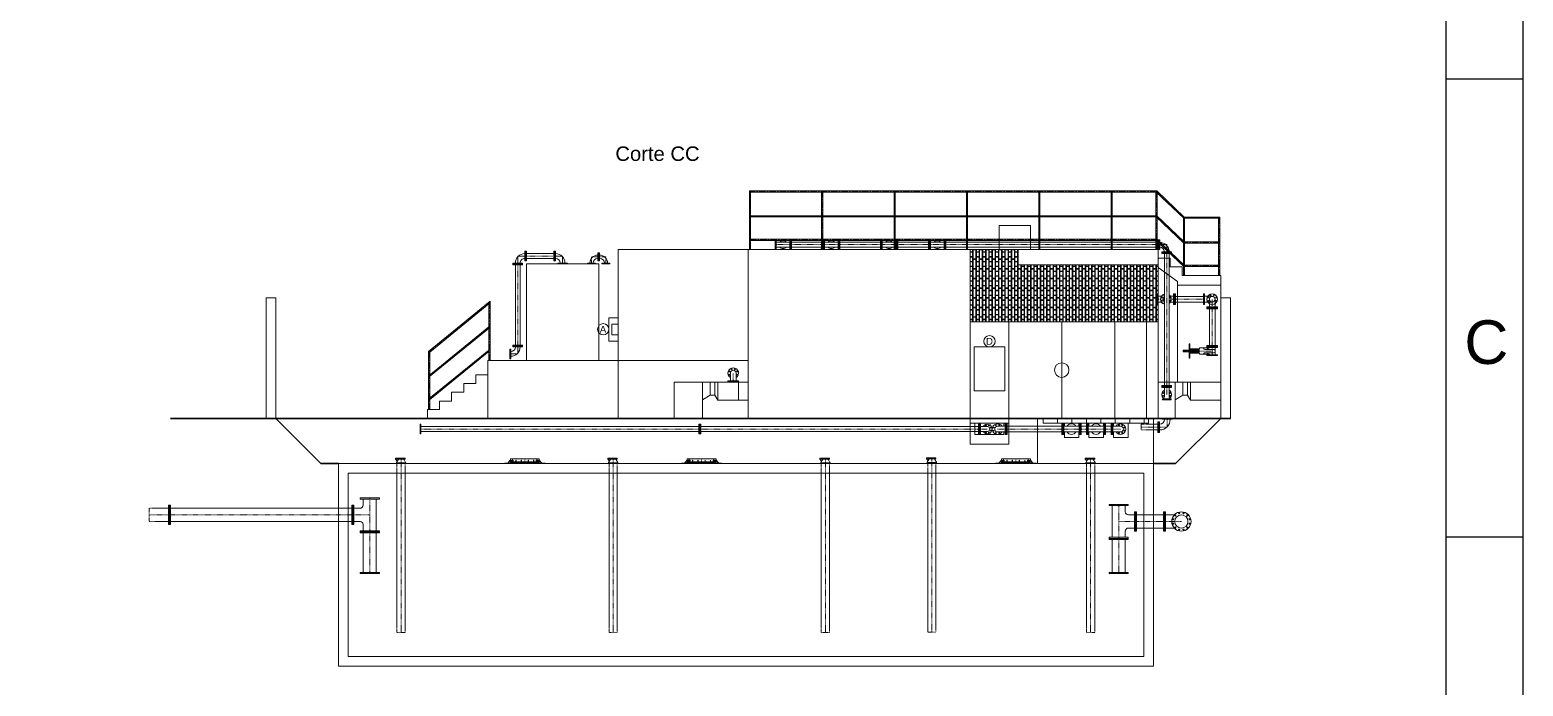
# Model space of a CAD drawing. Header units: millimetres. Extents: x 100 to 940, y 100 to 694.
# Drawn here: x 454.7 to 745, y 368.1 to 495.6 of the extents above; entities that cross this region are included whole.
import ezdxf

# ---------------------------------------------------------------- set-up
doc = ezdxf.new("R2010")
doc.units = ezdxf.units.MM
for name, pattern in [('CENTER', [2, 1.25, -0.25, 0.25, -0.25]), ('SGC_DASHDOT', [1, 0.5, -0.25, 0, -0.25]), ('SGC_HIDDEN', [0.375, 0.25, -0.125])]:
    doc.linetypes.add(name, pattern=pattern)
for name, color, linetype, lineweight in [('Centro', 1, 'CENTER', 5), ('COTAS', 5, 'Continuous', 5), ('M-EQUIPAMENTOS', 1, 'Continuous', 9), ('PAREDE', 7, 'Continuous', 9), ('SGC-Conexoes (Desenho Unifilar)', 6, 'Continuous', 5), ('SGC-Conexoes (Furos)', 9, 'Continuous', 5), ('SGC-Conexoes (Linhas Externas)', 6, 'Continuous', 9), ('SGC-EIXOS', 9, 'SGC_DASHDOT', 9), ('SGC-PONTAS', 2, 'SGC_HIDDEN', 9), ('SGC-Tubos (Desenho Bifilar)', 6, 'Continuous', 9), ('SGC-Valvulas (Acionamento)', 2, 'Continuous', 9), ('SGC-Valvulas (Linhas Externas)', 3, 'Continuous', 9), ('Solo', 14, 'Continuous', 30)]:
    doc.layers.add(name, color=color, linetype=linetype, lineweight=lineweight)
doc.styles.add('Notes', font='arial.ttf', dxfattribs={"height": 3})
doc.styles.get("Standard").update_dxf_attribs({"font": 'arial.ttf'})

# ---------------------------------------------------------------- blocks, each defined once
blk = doc.blocks.new('BB-1-CA06-N10-D250-S0-L3800')
at = {"layer": 'SGC-EIXOS'}
blk.add_line((1900, 0), (-1900, 0), dxfattribs=at)
at = {"layer": 'SGC-Tubos (Desenho Bifilar)'}
for p, q in [((1878, 137), (-1878, 137)), ((1878, -137), (-1878, -137))]:
    blk.add_line(p, q, dxfattribs=at)
for points in [[(-1900, -200), (-1900, 200), (-1878, 200), (-1878, -200)], [(1900, -200), (1900, 200), (1878, 200), (1878, -200)]]:
    blk.add_lwpolyline(points, close=True, dxfattribs=at)
blk = doc.blocks.new('BB-1-CD13-N10-D250-S0', base_point=(347580, 18630))
at = {"layer": 'SGC-Conexoes (Linhas Externas)'}
blk.add_lwpolyline([(347370, 18430), (347370, 18830), (347392, 18830), (347392, 18430)], close=True, dxfattribs=at)
for points in [[(347684, 18767), (347392, 18767)], [(347684, 18493), (347392, 18493)]]:
    blk.add_lwpolyline(points, dxfattribs=at)
at = {"layer": 'SGC-EIXOS'}
blk.add_line((347790, 18630), (347370, 18630), dxfattribs=at)
at = {"layer": 'SGC-PONTAS'}
blk.add_lwpolyline([(347684, 18493), (347790, 18493), (347790, 18767), (347684, 18767)], dxfattribs=at)
blk = doc.blocks.new('BB-1-CG01-N10-D250-S250', base_point=(276853, 44976))
at = {"layer": 'SGC-Conexoes (Linhas Externas)'}
blk.add_line((276525, 44839), (277181, 44839), dxfattribs=at)
for points in [[(276716, 45304), (276716, 45177, -0.414214), (276653, 45113), (276525, 45113)], [(276990, 45304), (276990, 45177, 0.414214), (277054, 45113), (277181, 45113)]]:
    blk.add_lwpolyline(points, format="xyb", dxfattribs=at)
for points in [[(276653, 45326), (277053, 45326), (277053, 45304), (276653, 45304)], [(276503, 44776), (276503, 45176), (276525, 45176), (276525, 44776)], [(277203, 44776), (277203, 45176), (277181, 45176), (277181, 44776)]]:
    blk.add_lwpolyline(points, close=True, dxfattribs=at)
at = {"layer": 'SGC-EIXOS'}
for p, q in [((276853, 44976), (276853, 45326)), ((277203, 44976), (276503, 44976))]:
    blk.add_line(p, q, dxfattribs=at)
blk = doc.blocks.new('BB-1-CA06-N10-D250-S0-L600')
at = {"layer": 'SGC-EIXOS'}
blk.add_line((300, 0), (-300, 0), dxfattribs=at)
at = {"layer": 'SGC-Tubos (Desenho Bifilar)'}
for p, q in [((278, 137), (-278, 137)), ((278, -137), (-278, -137))]:
    blk.add_line(p, q, dxfattribs=at)
for points in [[(-300, -200), (-300, 200), (-278, 200), (-278, -200)], [(300, -200), (300, 200), (278, 200), (278, -200)]]:
    blk.add_lwpolyline(points, close=True, dxfattribs=at)
blk = doc.blocks.new('BB-4-CB01-N10-D250-S0', base_point=(358329, 37189))
at = {"layer": 'SGC-Conexoes (Furos)'}
for centre in [(358160, 37234), (358206, 37313), (358284, 37358), (358375, 37358), (358453, 37313), (358499, 37234), (358160, 37144), (358206, 37065), (358284, 37020), (358375, 37020), (358453, 37065), (358499, 37144)]:
    blk.add_circle(centre, 11.5, dxfattribs=at)
at = {"layer": 'SGC-Conexoes (Linhas Externas)'}
for p, q in [((358657, 37326), (358475, 37326)), ((358657, 37052), (358475, 37052))]:
    blk.add_line(p, q, dxfattribs=at)
blk.add_lwpolyline([(358679, 37389), (358657, 37389), (358657, 36989), (358679, 36989)], close=True, dxfattribs=at)
for radius in [200, 137]:
    blk.add_circle((358329, 37189), radius, dxfattribs=at)
at = {"layer": 'SGC-EIXOS'}
blk.add_line((358329, 37189), (358679, 37189), dxfattribs=at)
blk = doc.blocks.new('BB-1-CA06-N10-D250-S0-L727')
at = {"layer": 'SGC-EIXOS'}
blk.add_line((363.5, 0), (-363.5, 0), dxfattribs=at)
at = {"layer": 'SGC-Tubos (Desenho Bifilar)'}
for p, q in [((341.5, 137), (-341.5, 137)), ((341.5, -137), (-341.5, -137))]:
    blk.add_line(p, q, dxfattribs=at)
for points in [[(-363.5, -200), (-363.5, 200), (-341.5, 200), (-341.5, -200)], [(363.5, -200), (363.5, 200), (341.5, 200), (341.5, -200)]]:
    blk.add_lwpolyline(points, close=True, dxfattribs=at)
blk = doc.blocks.new('BB-1-CA06-N10-D250-S0-L864')
at = {"layer": 'SGC-EIXOS'}
blk.add_line((432, 0), (-432, 0), dxfattribs=at)
at = {"layer": 'SGC-Tubos (Desenho Bifilar)'}
for p, q in [((410, 137), (-410, 137)), ((410, -137), (-410, -137))]:
    blk.add_line(p, q, dxfattribs=at)
for points in [[(-432, -200), (-432, 200), (-410, 200), (-410, -200)], [(432, -200), (432, 200), (410, 200), (410, -200)]]:
    blk.add_lwpolyline(points, close=True, dxfattribs=at)
blk = doc.blocks.new('BB-2-LC01-N0-D0-S0', base_point=(-106625, -46704))
at = {"layer": 'SGC-Conexoes (Linhas Externas)'}
for p, q in [((-106979, -46798), (-106926, -46735)), ((-106975, -46798), (-106921, -46735)), ((-106930, -46798), (-106904, -46735)), ((-106926, -46735), (-106921, -46735)), ((-106925, -46704), (-106325, -46704)), ((-106925, -46704), (-106925, -46735)), ((-106925, -46798), (-106900, -46735)), ((-106921, -46795), (-106921, -46735)), ((-106904, -46735), (-106900, -46735)), ((-106900, -46798), (-106900, -46735)), ((-106884, -46798), (-106869, -46735)), ((-106882, -46704), (-106369, -46704)), ((-106882, -46704), (-106882, -46771)), ((-106879, -46798), (-106865, -46735)), ((-106869, -46735), (-106865, -46735)), ((-106865, -46798), (-106865, -46735)), ((-106822, -46798), (-106812, -46735)), ((-106817, -46798), (-106807, -46735)), ((-106812, -46735), (-106807, -46735)), ((-106807, -46798), (-106807, -46735)), ((-106708, -46798), (-106701, -46735)), ((-106703, -46798), (-106697, -46735)), ((-106701, -46735), (-106697, -46735)), ((-106697, -46798), (-106697, -46735)), ((-106547, -46798), (-106554, -46735)), ((-106549, -46735), (-106554, -46735)), ((-106554, -46798), (-106554, -46735)), ((-106543, -46798), (-106549, -46735)), ((-106439, -46735), (-106443, -46735)), ((-106433, -46798), (-106443, -46735)), ((-106443, -46798), (-106443, -46735)), ((-106429, -46798), (-106439, -46735)), ((-106382, -46735), (-106386, -46735)), ((-106371, -46798), (-106386, -46735)), ((-106386, -46798), (-106386, -46735)), ((-106367, -46798), (-106382, -46735)), ((-106369, -46704), (-106369, -46771)), ((-106325, -46798), (-106351, -46735)), ((-106347, -46735), (-106351, -46735)), ((-106351, -46798), (-106351, -46735)), ((-106321, -46798), (-106347, -46735)), ((-106276, -46798), (-106329, -46735)), ((-106325, -46735), (-106329, -46735)), ((-106329, -46795), (-106329, -46735)), ((-106325, -46704), (-106325, -46735)), ((-106271, -46798), (-106325, -46735)), ((-107045, -46798), (-106205, -46798)), ((-107045, -46804), (-107045, -46798)), ((-107045, -46804), (-106205, -46804)), ((-106330, -46771), (-106920, -46771)), ((-106920, -46771), (-106920, -46779)), ((-106920, -46779), (-106330, -46779)), ((-106787, -46771), (-106787, -46779)), ((-106764, -46771), (-106764, -46779)), ((-106487, -46771), (-106487, -46779)), ((-106464, -46771), (-106464, -46779)), ((-106330, -46771), (-106330, -46779)), ((-106205, -46804), (-106205, -46798)), ((-106205, -46804), (-106205, -46798))]:
    blk.add_line(p, q, dxfattribs=at)
at = {"layer": 'SGC-EIXOS'}
blk.add_line((-106625, -46704), (-106625, -46804), dxfattribs=at)
blk = doc.blocks.new('BB-4-CC01-N10-D80-S0', base_point=(-221981, 241938))
at = {"layer": 'SGC-Conexoes (Furos)'}
for centre in [(-222011, 242011), (-222011, 241864), (-221950, 242011), (-221950, 241864), (-221907, 241968), (-221907, 241907)]:
    blk.add_ellipse(centre, major_axis=(-9.5, 0), ratio=1, dxfattribs=at)
at = {"layer": 'SGC-Conexoes (Linhas Externas)'}
for p, q in [((-222127, 241987), (-221981, 241987)), ((-222127, 241889), (-221981, 241889))]:
    blk.add_line(p, q, dxfattribs=at)
blk.add_lwpolyline([(-222146, 242038), (-222127, 242038), (-222127, 241838), (-222146, 241838)], close=True, dxfattribs=at)
for radius, start, end in [(100, 209.3406, 150.6594), (49, 270, 90)]:
    blk.add_arc((-221981, 241938), radius, start, end, dxfattribs=at)
at = {"layer": 'SGC-EIXOS'}
blk.add_line((-222146, 241938), (-221981, 241938), dxfattribs=at)
blk = doc.blocks.new('BB-1-CA06-N10-D80-S0-L5800')
at = {"layer": 'SGC-EIXOS'}
blk.add_line((2900, 0), (-2900, 0), dxfattribs=at)
at = {"layer": 'SGC-Tubos (Desenho Bifilar)'}
for p, q in [((2881, 49), (-2881, 49)), ((2881, -49), (-2881, -49))]:
    blk.add_line(p, q, dxfattribs=at)
for points in [[(-2900, -100), (-2900, 100), (-2881, 100), (-2881, -100)], [(2900, -100), (2900, 100), (2881, 100), (2881, -100)]]:
    blk.add_lwpolyline(points, close=True, dxfattribs=at)
blk = doc.blocks.new('BB-1-CC01-N10-D50-S0', base_point=(-174500, -10107))
at = {"layer": 'SGC-Conexoes (Linhas Externas)'}
for points in [[(-174650, -10025), (-174631, -10025), (-174631, -10190), (-174650, -10190)], [(-174418, -10257), (-174418, -10238), (-174583, -10238), (-174583, -10257)]]:
    blk.add_lwpolyline(points, close=True, dxfattribs=at)
for radius in [164, 98]:
    blk.add_arc((-174631, -10238), radius, 360, 90, dxfattribs=at)
at = {"layer": 'SGC-EIXOS'}
for p, q in [((-174650, -10107), (-174500, -10107)), ((-174500, -10107), (-174500, -10257))]:
    blk.add_line(p, q, dxfattribs=at)
blk = doc.blocks.new('BB-1-CC01-N10-D80-S0', base_point=(373179.552, 32989.429))
at = {"layer": 'SGC-Conexoes (Linhas Externas)'}
for points in [[(373179.387, 32989.529), (373179.406, 32989.529), (373179.406, 32989.329), (373179.387, 32989.329)], [(373179.652, 32989.264), (373179.652, 32989.283), (373179.452, 32989.283), (373179.452, 32989.264)]]:
    blk.add_lwpolyline(points, close=True, dxfattribs=at)
for radius in [0.195, 0.097]:
    blk.add_arc((373179.406, 32989.283), radius, 360, 90, dxfattribs=at)
at = {"layer": 'SGC-EIXOS'}
for p, q in [((373179.387, 32989.429), (373179.552, 32989.429)), ((373179.552, 32989.429), (373179.552, 32989.264))]:
    blk.add_line(p, q, dxfattribs=at)
blk = doc.blocks.new('BB-1-CA06-N10-D80-S0-L600')
at = {"layer": 'SGC-EIXOS'}
blk.add_line((300, 0), (-300, 0), dxfattribs=at)
at = {"layer": 'SGC-Tubos (Desenho Bifilar)'}
for p, q in [((281, 49), (-281, 49)), ((281, -49), (-281, -49))]:
    blk.add_line(p, q, dxfattribs=at)
for points in [[(-300, -100), (-300, 100), (-281, 100), (-281, -100)], [(300, -100), (300, 100), (281, 100), (281, -100)]]:
    blk.add_lwpolyline(points, close=True, dxfattribs=at)
blk = doc.blocks.new('BB-1-CA06-N10-D80-S0-L1700')
at = {"layer": 'SGC-EIXOS'}
blk.add_line((850, 0), (-850, 0), dxfattribs=at)
at = {"layer": 'SGC-Tubos (Desenho Bifilar)'}
for p, q in [((831, 49), (-831, 49)), ((831, -49), (-831, -49))]:
    blk.add_line(p, q, dxfattribs=at)
for points in [[(-850, -100), (-850, 100), (-831, 100), (-831, -100)], [(850, -100), (850, 100), (831, 100), (831, -100)]]:
    blk.add_lwpolyline(points, close=True, dxfattribs=at)
blk = doc.blocks.new('BB-1-CA06-N10-D100-S0-L619')
at = {"layer": 'SGC-EIXOS'}
blk.add_line((309.5, 0), (-309.5, 0), dxfattribs=at)
at = {"layer": 'SGC-Tubos (Desenho Bifilar)'}
for p, q in [((290.5, 59), (-290.5, 59)), ((290.5, -59), (-290.5, -59))]:
    blk.add_line(p, q, dxfattribs=at)
for points in [[(-309.5, -110), (-309.5, 110), (-290.5, 110), (-290.5, -110)], [(309.5, -110), (309.5, 110), (290.5, 110), (290.5, -110)]]:
    blk.add_lwpolyline(points, close=True, dxfattribs=at)
blk = doc.blocks.new('BB-4-CC01-N10-D100-S0', base_point=(9653, 38781))
at = {"layer": 'SGC-Conexoes (Furos)'}
for centre in [(9619, 38864), (9619, 38698), (9688, 38864), (9688, 38698), (9736, 38816), (9736, 38747)]:
    blk.add_ellipse(centre, major_axis=(-9.5, 0), ratio=1, dxfattribs=at)
at = {"layer": 'SGC-Conexoes (Linhas Externas)'}
for p, q in [((9492, 38840), (9653, 38840)), ((9492, 38722), (9653, 38722))]:
    blk.add_line(p, q, dxfattribs=at)
blk.add_lwpolyline([(9473, 38891), (9492, 38891), (9492, 38671), (9473, 38671)], close=True, dxfattribs=at)
for radius, start, end in [(110, 212.4364, 147.5636), (59, 270, 90)]:
    blk.add_arc((9653, 38781), radius, start, end, dxfattribs=at)
at = {"layer": 'SGC-EIXOS'}
blk.add_line((9473, 38781), (9653, 38781), dxfattribs=at)
blk = doc.blocks.new('BB-1-EH01-N10-D100-S0', base_point=(440692, 47249))
at = {"layer": 'SGC-EIXOS'}
for p, q in [((440692, 47249), (440692, 47849)), ((440787, 47249), (440597, 47249))]:
    blk.add_line(p, q, dxfattribs=at)
at = {"layer": 'SGC-Valvulas (Acionamento)'}
blk.add_lwpolyline([(440736, 47714), (440838, 47714, 0.414214), (440842, 47718), (440842, 47725, 0.414214), (440838, 47729), (440546, 47729, 0.414214), (440542, 47725), (440542, 47718, 0.414214), (440546, 47714), (440648, 47714)], format="xyb", dxfattribs=at)
blk.add_lwpolyline([(440707, 47729), (440707, 47849), (440677, 47849), (440677, 47729)], close=True, dxfattribs=at)
at = {"layer": 'SGC-Valvulas (Linhas Externas)'}
for p, q in [((440648, 47714), (440736, 47714)), ((440648, 47517), (440648, 47714)), ((440736, 47704), (440648, 47704)), ((440736, 47694), (440648, 47694)), ((440736, 47517), (440736, 47714)), ((440736, 47684), (440648, 47684)), ((440736, 47547), (440648, 47547)), ((440736, 47537), (440648, 47537)), ((440736, 47527), (440648, 47527)), ((440659, 47547), (440659, 47684)), ((440681, 47547), (440681, 47684)), ((440703, 47547), (440703, 47684)), ((440725, 47547), (440725, 47684)), ((440616, 47308), (440625, 47308)), ((440768, 47190), (440616, 47190)), ((440625, 47308), (440625, 47359)), ((440758, 47308), (440758, 47359)), ((440768, 47308), (440758, 47308))]:
    blk.add_line(p, q, dxfattribs=at)
blk.add_lwpolyline([(440727, 47212), (440727, 47318, -0.198912), (440734, 47334), (440752, 47352, 0.198912), (440758, 47368), (440758, 47495, 0.414214), (440736, 47517), (440648, 47517, 0.414214), (440625, 47495), (440625, 47368, 0.198912), (440632, 47352), (440650, 47334, -0.198912), (440657, 47318), (440657, 47212, 0.414214), (440679, 47190), (440705, 47190, 0.414214)], format="xyb", close=True, dxfattribs=at)
for points in [[(440625, 47438), (440650, 47413, -0.198912), (440657, 47397), (440657, 47327)], [(440758, 47438), (440734, 47413, 0.198912), (440727, 47397), (440727, 47327)]]:
    blk.add_lwpolyline(points, format="xyb", dxfattribs=at)
for points in [[(440597, 47139), (440597, 47359), (440616, 47359), (440616, 47139)], [(440787, 47139), (440787, 47359), (440768, 47359), (440768, 47139)]]:
    blk.add_lwpolyline(points, close=True, dxfattribs=at)
blk = doc.blocks.new('BB-1-CA06-N10-D100-S0-L800')
at = {"layer": 'SGC-EIXOS'}
blk.add_line((400, 0), (-400, 0), dxfattribs=at)
at = {"layer": 'SGC-Tubos (Desenho Bifilar)'}
for p, q in [((381, 59), (-381, 59)), ((381, -59), (-381, -59))]:
    blk.add_line(p, q, dxfattribs=at)
for points in [[(-400, -110), (-400, 110), (-381, 110), (-381, -110)], [(400, -110), (400, 110), (381, 110), (381, -110)]]:
    blk.add_lwpolyline(points, close=True, dxfattribs=at)
blk = doc.blocks.new('BB-1-CC01-N10-D100-S0', base_point=(35554, 16637))
at = {"layer": 'SGC-Conexoes (Linhas Externas)'}
for points in [[(35374, 16747), (35393, 16747), (35393, 16527), (35374, 16527)], [(35664, 16457), (35664, 16476), (35444, 16476), (35444, 16457)]]:
    blk.add_lwpolyline(points, close=True, dxfattribs=at)
for radius in [220, 102]:
    blk.add_arc((35393, 16476), radius, 0, 90, dxfattribs=at)
at = {"layer": 'SGC-EIXOS'}
for p, q in [((35374, 16637), (35554, 16637)), ((35554, 16637), (35554, 16457))]:
    blk.add_line(p, q, dxfattribs=at)
blk = doc.blocks.new('BB-1-CD13-N10-D100-S0', base_point=(18535, 26959))
at = {"layer": 'SGC-Conexoes (Linhas Externas)'}
blk.add_lwpolyline([(18355, 26849), (18355, 27069), (18374, 27069), (18374, 26849)], close=True, dxfattribs=at)
for points in [[(18620, 27018), (18374, 27018)], [(18620, 26900), (18374, 26900)]]:
    blk.add_lwpolyline(points, dxfattribs=at)
at = {"layer": 'SGC-EIXOS'}
blk.add_line((18715, 26959), (18355, 26959), dxfattribs=at)
at = {"layer": 'SGC-PONTAS'}
blk.add_lwpolyline([(18620, 26900), (18715, 26900), (18715, 27018), (18620, 27018)], dxfattribs=at)
blk = doc.blocks.new('BB-1-CA06-N10-D80-S0-L4432')
at = {"layer": 'SGC-EIXOS'}
blk.add_line((2216, 0), (-2216, 0), dxfattribs=at)
at = {"layer": 'SGC-Tubos (Desenho Bifilar)'}
for p, q in [((2197, 49), (-2197, 49)), ((2197, -49), (-2197, -49))]:
    blk.add_line(p, q, dxfattribs=at)
for points in [[(-2216, -100), (-2216, 100), (-2197, 100), (-2197, -100)], [(2216, -100), (2216, 100), (2197, 100), (2197, -100)]]:
    blk.add_lwpolyline(points, close=True, dxfattribs=at)
blk = doc.blocks.new('BB-1-CA06-N10-D80-S0-L680')
at = {"layer": 'SGC-EIXOS'}
blk.add_line((340, 0), (-340, 0), dxfattribs=at)
at = {"layer": 'SGC-Tubos (Desenho Bifilar)'}
for p, q in [((321, 49), (-321, 49)), ((321, -49), (-321, -49))]:
    blk.add_line(p, q, dxfattribs=at)
for points in [[(-340, -100), (-340, 100), (-321, 100), (-321, -100)], [(340, -100), (340, 100), (321, 100), (321, -100)]]:
    blk.add_lwpolyline(points, close=True, dxfattribs=at)
blk = doc.blocks.new('BB-1-CA06-N10-D80-S0-L880')
at = {"layer": 'SGC-EIXOS'}
blk.add_line((440, 0), (-440, 0), dxfattribs=at)
at = {"layer": 'SGC-Tubos (Desenho Bifilar)'}
for p, q in [((421, 49), (-421, 49)), ((421, -49), (-421, -49))]:
    blk.add_line(p, q, dxfattribs=at)
for points in [[(-440, -100), (-440, 100), (-421, 100), (-421, -100)], [(440, -100), (440, 100), (421, 100), (421, -100)]]:
    blk.add_lwpolyline(points, close=True, dxfattribs=at)
blk = doc.blocks.new('BB-5-CG01-N10-D80-S50', base_point=(-100684, -49226))
at = {"layer": 'SGC-Conexoes (Linhas Externas)'}
for p, q in [((-100543, -49177), (-100825, -49177)), ((-100543, -49275), (-100825, -49275))]:
    blk.add_line(p, q, dxfattribs=at)
for points in [[(-100844, -49326), (-100844, -49126), (-100825, -49126), (-100825, -49326)], [(-100524, -49326), (-100524, -49126), (-100543, -49126), (-100543, -49326)]]:
    blk.add_lwpolyline(points, close=True, dxfattribs=at)
for start, end in [(36.4371, 143.5629), (216.4371, 323.5629)]:
    blk.add_arc((-100684, -49226), 82.5, start, end, dxfattribs=at)
at = {"layer": 'SGC-EIXOS'}
blk.add_line((-100524, -49226), (-100844, -49226), dxfattribs=at)
blk = doc.blocks.new('BB-5-CG01-N10-D100-S100', base_point=(439327, 47808))
at = {"layer": 'SGC-Conexoes (Linhas Externas)'}
for p, q in [((439488, 47867), (439166, 47867)), ((439488, 47749), (439166, 47749))]:
    blk.add_line(p, q, dxfattribs=at)
for points in [[(439147, 47698), (439147, 47918), (439166, 47918), (439166, 47698)], [(439507, 47698), (439507, 47918), (439488, 47918), (439488, 47698)]]:
    blk.add_lwpolyline(points, close=True, dxfattribs=at)
for start, end in [(32.4364, 147.5636), (212.4364, 327.5636)]:
    blk.add_arc((439327, 47808), 110, start, end, dxfattribs=at)
at = {"layer": 'SGC-EIXOS'}
blk.add_line((439507, 47808), (439147, 47808), dxfattribs=at)
blk = doc.blocks.new('BB-1-CA06-N10-D100-S0-L150')
at = {"layer": 'SGC-EIXOS'}
blk.add_line((75, 0), (-75, 0), dxfattribs=at)
at = {"layer": 'SGC-Tubos (Desenho Bifilar)'}
for p, q in [((56, 59), (-56, 59)), ((56, -59), (-56, -59))]:
    blk.add_line(p, q, dxfattribs=at)
for points in [[(-75, -110), (-75, 110), (-56, 110), (-56, -110)], [(75, -110), (75, 110), (56, 110), (56, -110)]]:
    blk.add_lwpolyline(points, close=True, dxfattribs=at)
blk = doc.blocks.new('BB-1-CA06-N10-D100-S0-L1174')
at = {"layer": 'SGC-EIXOS'}
blk.add_line((587.035, 0), (-587.035, 0), dxfattribs=at)
at = {"layer": 'SGC-Tubos (Desenho Bifilar)'}
for p, q in [((568.035, 59), (-568.035, 59)), ((568.035, -59), (-568.035, -59))]:
    blk.add_line(p, q, dxfattribs=at)
for points in [[(-587.035, -110), (-587.035, 110), (-568.035, 110), (-568.035, -110)], [(587.035, -110), (587.035, 110), (568.035, 110), (568.035, -110)]]:
    blk.add_lwpolyline(points, close=True, dxfattribs=at)
blk = doc.blocks.new('BB-1-GA01-N0-D0-S0', base_point=(134464, 232532))
at = {"layer": 'SGC-Conexoes (Linhas Externas)'}
for p, q in [((134351, 232646), (134351, 232622)), ((134383, 232646), (134351, 232646)), ((134385, 232582), (134351, 232622)), ((134367, 232549), (134561, 232549)), ((134379, 232646), (134379, 232624)), ((134379, 232646), (134549, 232646)), ((134414, 232646), (134414, 232624)), ((134414, 232624), (134514, 232624)), ((134514, 232646), (134514, 232624)), ((134549, 232646), (134549, 232624)), ((134367, 232532), (134561, 232532))]:
    blk.add_line(p, q, dxfattribs=at)
for points in [[(134367, 232532), (134367, 232549, -0.137976), (134368, 232554), (134402, 232609, 0.58566), (134393, 232624), (134379, 232624)], [(134561, 232532), (134561, 232549, 0.137976), (134559, 232554), (134526, 232609, -0.58566), (134534, 232624), (134549, 232624)]]:
    blk.add_lwpolyline(points, format="xyb", dxfattribs=at)
at = {"layer": 'SGC-EIXOS'}
blk.add_line((134464, 232532), (134464, 232646), dxfattribs=at)
blk = doc.blocks.new('BB-1-CA12-N0-D150-S0-L3500')
at = {"layer": 'SGC-EIXOS'}
blk.add_line((1750, 0), (-1750, 0), dxfattribs=at)
at = {"layer": 'SGC-PONTAS'}
for points in [[(-1649.5, -85), (-1750, -85), (-1750, 85), (-1649.5, 85)], [(1649.5, -85), (1750, -85), (1750, 85), (1649.5, 85)]]:
    blk.add_lwpolyline(points, dxfattribs=at)
at = {"layer": 'SGC-Tubos (Desenho Bifilar)'}
for p, q in [((1649.5, 85), (-1649.5, 85)), ((1649.5, -85), (-1649.5, -85))]:
    blk.add_line(p, q, dxfattribs=at)
blk = doc.blocks.new('BB-1-CA06-N10-D80-S0-L2775')
at = {"layer": 'SGC-EIXOS'}
blk.add_line((1387.565, 0), (-1387.565, 0), dxfattribs=at)
at = {"layer": 'SGC-Tubos (Desenho Bifilar)'}
for p, q in [((1368.565, 49), (-1368.565, 49)), ((1368.565, -49), (-1368.565, -49))]:
    blk.add_line(p, q, dxfattribs=at)
for points in [[(-1387.565, -100), (-1387.565, 100), (-1368.565, 100), (-1368.565, -100)], [(1387.565, -100), (1387.565, 100), (1368.565, 100), (1368.565, -100)]]:
    blk.add_lwpolyline(points, close=True, dxfattribs=at)
blk = doc.blocks.new('BB-2-CB01-N10-D80-S0', base_point=(169216, 215615))
at = {"layer": 'SGC-Conexoes (Furos)'}
for centre in [(169142, 215646), (169142, 215585), (169289, 215646), (169289, 215585)]:
    blk.add_circle(centre, 9.5, dxfattribs=at)
at = {"layer": 'SGC-Conexoes (Linhas Externas)'}
blk.add_line((169126, 215524), (169306, 215524), dxfattribs=at)
blk.add_line((169126, 215524), (169306, 215524), dxfattribs=at)
blk.add_lwpolyline([(169316, 215780), (169316, 215761), (169116, 215761), (169116, 215780)], close=True, dxfattribs=at)
blk.add_lwpolyline([(169167, 215761), (169167, 215565, -0.414214), (169126, 215524), (169126, 215505), (169306, 215505), (169306, 215524, -0.414214), (169265, 215565), (169265, 215761)], format="xyb", dxfattribs=at)
for start, end in [(119.3406, 232.3051), (307.6949, 60.6594)]:
    blk.add_arc((169216, 215615), 100, start, end, dxfattribs=at)
at = {"layer": 'SGC-EIXOS'}
blk.add_line((169216, 215615), (169216, 215780), dxfattribs=at)

msp = doc.modelspace()

# ---------------------------------------------------------------- hatches: boundary and pattern name
at = {"layer": 'PAREDE'}
h = msp.add_hatch(dxfattribs=at)
h.set_pattern_fill('AR-BRELM', color=256, scale=0.234375, angle=90)
h.set_pattern_definition([(90, (1601.227, 884.1833), (-1.2501563, 8e-17), [1.7871094, -0.0878906]), (90, (1600.6996, 884.1833), (-1.2501563, 8e-17), [1.7871094, -0.0878906]), (90, (1600.6019, 884.6521), (-1.2501563, 8e-17), [0.8496094, -0.0878906]), (90, (1600.0746, 884.6521), (-1.2501563, 8e-17), [0.8496094, -0.0878906]), (180, (1601.227, 884.1833), (-2e-16, -1.875), [0.5273438, -0.7228125]), (180, (1601.227, 884.0955), (-2e-16, -1.875), [0.5273438, -0.7228125]), (180, (1600.6019, 884.6521), (-1e-16, -0.9375), [0.5273438, -0.7228125]), (180, (1600.6019, 884.5642), (-1e-16, -0.9375), [0.5273438, -0.7228125])])
h.paths.add_polyline_path([(646.86, 449.9), (646.86, 452.9), (643.11, 452.9), (637.49, 452.9), (637.49, 438.84), (674.05, 438.84), (674.05, 442.21), (673.87, 442.21), (673.87, 444.28), (674.05, 444.28), (674.05, 449.9)])

# ---------------------------------------------------------------- linework, layer by layer
for p, q in [((745, 115), (745, 679)), ((745, 486), (730, 486)), ((745, 397), (730, 397))]:
    msp.add_line(p, q)
msp.add_lwpolyline([(165, 664), (730, 664), (730, 130), (165, 130)], close=True)
at = {"color": 4, "lineweight": 15}
for points in [[(569.05, 435.09), (567.28, 435.09), (567.28, 439.62), (569.05, 439.62)], [(638.3, 433.98), (644.21, 433.98), (644.21, 425.41), (638.3, 425.41)]]:
    msp.add_lwpolyline(points, close=True, dxfattribs=at)
for centre in [(566.18, 437.4), (641.26, 435.07)]:
    msp.add_circle(centre, 1.1, dxfattribs=at)
at = {"layer": 'Centro'}
for p, q in [((594.69, 452.9), (594.69, 464.15)), ((673.72, 464.15), (594.69, 464.15)), ((608.75, 452.96), (608.75, 464.21)), ((608.75, 452.9), (608.75, 464.15)), ((622.81, 452.9), (622.81, 464.15)), ((636.88, 452.9), (636.88, 464.15)), ((650.94, 452.9), (650.94, 464.15)), ((665, 452.9), (665, 464.15)), ((673.72, 452.9), (673.72, 464.15)), ((679.06, 459.09), (673.72, 464.15)), ((594.69, 452.9), (594.69, 459.34)), ((594.69, 459.34), (673.72, 459.34)), ((608.75, 452.96), (608.75, 459.4)), ((679.06, 454.28), (673.72, 459.34)), ((679.06, 447.84), (679.06, 459.09)), ((685.91, 459.09), (679.06, 459.09)), ((685.91, 447.84), (685.91, 459.09)), ((594.36, 452.9), (594.69, 452.9)), ((594.69, 452.9), (594.69, 454.78)), ((594.69, 454.78), (673.72, 454.78)), ((595.02, 452.9), (594.69, 452.9)), ((608.42, 452.96), (608.75, 452.96)), ((608.42, 452.9), (608.75, 452.9)), ((608.75, 452.96), (608.75, 454.83)), ((609.08, 452.96), (608.75, 452.96)), ((609.08, 452.9), (608.75, 452.9)), ((622.49, 452.9), (622.81, 452.9)), ((623.14, 452.9), (622.81, 452.9)), ((636.55, 452.9), (636.88, 452.9)), ((637.2, 452.9), (636.88, 452.9)), ((650.61, 452.9), (650.94, 452.9)), ((651.27, 452.9), (650.94, 452.9)), ((664.67, 452.9), (665, 452.9)), ((665.33, 452.9), (665, 452.9)), ((673.39, 452.9), (673.72, 452.9)), ((679.06, 449.71), (673.72, 454.78)), ((674.05, 452.9), (673.72, 452.9)), ((685.91, 454.28), (679.06, 454.28)), ((678.74, 447.84), (679.06, 447.84)), ((685.91, 449.71), (679.06, 449.71)), ((679.39, 447.84), (679.06, 447.84)), ((685.58, 447.84), (685.91, 447.84)), ((686.24, 447.84), (685.91, 447.84)), ((544.06, 442.59), (532.35, 433.03)), ((544.06, 431.34), (544.06, 442.59)), ((543.99, 437.78), (532.28, 428.22)), ((544.06, 431.34), (544.06, 437.78)), ((543.93, 433.21), (532.21, 423.65)), ((532.35, 421.78), (532.35, 433.03)), ((544.06, 431.34), (544.06, 433.21)), ((543.74, 431.34), (544.06, 431.34)), ((544.39, 431.34), (544.06, 431.34)), ((532.35, 421.78), (532.35, 428.22)), ((532.02, 421.78), (532.35, 421.78)), ((532.35, 421.78), (532.35, 423.65)), ((532.67, 421.78), (532.35, 421.78))]:
    msp.add_line(p, q, dxfattribs=at)
at = {"layer": 'M-EQUIPAMENTOS'}
for p, q in [((565.3, 450.09), (551.24, 450.09)), ((551.24, 450.09), (551.24, 431.34)), ((565.3, 450.09), (565.3, 431.34)), ((586.95, 424.57), (586.95, 427.12)), ((587.88, 424.57), (587.88, 427.12)), ((678.82, 424.57), (678.82, 427.12)), ((679.76, 424.57), (679.76, 427.12)), ((586.95, 424.57), (585.45, 423.71)), ((587.88, 424.57), (586.95, 424.57)), ((588.44, 423.6), (587.88, 424.57)), ((678.82, 424.57), (677.33, 423.71)), ((679.76, 424.57), (678.82, 424.57)), ((680.31, 423.6), (679.76, 424.57))]:
    msp.add_line(p, q, dxfattribs=at)
at = {"layer": 'PAREDE'}
for p, q in [((643.11, 457.59), (643.11, 452.9)), ((643.11, 452.9), (643.11, 457.59)), ((643.11, 457.59), (649.2, 457.59)), ((649.2, 457.59), (649.2, 452.9)), ((649.2, 457.59), (649.2, 452.9)), ((569.05, 431.34), (569.05, 452.9)), ((569.05, 452.9), (643.11, 452.9)), ((594.36, 452.9), (596.24, 452.9)), ((594.36, 452.9), (594.36, 420.09)), ((637.49, 452.9), (637.49, 415.06)), ((649.2, 452.9), (643.11, 452.9)), ((646.86, 452.9), (646.86, 449.9)), ((649.2, 452.9), (674.05, 452.9)), ((674.05, 451.21), (674.05, 452.9)), ((674.05, 452.9), (674.05, 451.21)), ((565.3, 450.09), (563.89, 450.09)), ((674.05, 451.21), (674.05, 420.09)), ((674.05, 451.21), (676.39, 451.21)), ((676.39, 451.21), (676.39, 449.53)), ((646.86, 449.9), (674.05, 449.9)), ((674.05, 449.39), (677.8, 446.65)), ((676.39, 449.53), (678.74, 449.53)), ((678.74, 449.53), (678.74, 447.84)), ((678.74, 447.84), (686.24, 447.84)), ((686.24, 447.84), (686.24, 420.09)), ((686.24, 447.84), (686.24, 420.09)), ((677.8, 446.65), (677.8, 427.12)), ((678.74, 445.96), (677.8, 445.96)), ((678.74, 445.96), (686.24, 445.96)), ((500.61, 420.09), (500.61, 443.53)), ((502.49, 443.53), (500.61, 443.53)), ((502.49, 420.09), (502.49, 443.53)), ((683.05, 443.8), (684.55, 443.8)), ((683.05, 442.69), (684.55, 442.69)), ((688.11, 443.53), (686.24, 443.53)), ((688.11, 443.53), (688.11, 420.09)), ((637.49, 438.84), (674.05, 438.84)), ((644.99, 420.09), (644.99, 438.84)), ((644.99, 438.84), (665.61, 438.84)), ((655.3, 438.84), (655.3, 420.09)), ((665.61, 438.84), (665.61, 420.09)), ((671.81, 438.84), (671.81, 420.09)), ((543.74, 431.34), (543.74, 420.09)), ((543.74, 431.34), (569.05, 431.34)), ((569.05, 431.34), (594.36, 431.34)), ((569.05, 431.34), (569.05, 420.09)), ((541.39, 426.84), (539.05, 426.84)), ((539.05, 426.84), (539.05, 425.15)), ((543.74, 428.53), (541.39, 428.53)), ((541.39, 428.53), (541.39, 426.84)), ((579.94, 427.12), (594.36, 427.12)), ((579.94, 427.12), (579.94, 420.09)), ((585.45, 420.09), (585.45, 427.12)), ((585.45, 423.71), (585.45, 427.12)), ((588.44, 427.12), (588.44, 423.6)), ((588.44, 423.6), (588.44, 427.12)), ((588.44, 423.6), (588.44, 427.12)), ((594.36, 427.12), (592.49, 427.12)), ((592.49, 427.12), (592.49, 423.6)), ((674.05, 427.12), (686.24, 427.12)), ((677.33, 420.09), (677.33, 427.12)), ((677.33, 423.71), (677.33, 427.12)), ((680.31, 427.12), (680.31, 423.6)), ((680.31, 423.6), (680.31, 427.12)), ((680.31, 423.6), (680.31, 427.12)), ((539.05, 425.15), (536.7, 425.15)), ((536.7, 425.15), (536.7, 423.46)), ((534.36, 421.78), (532.02, 421.78)), ((532.02, 421.78), (532.02, 420.09)), ((536.7, 423.46), (534.36, 423.46)), ((534.36, 423.46), (534.36, 421.78)), ((588.44, 423.6), (594.36, 423.6)), ((680.31, 423.6), (686.24, 423.6)), ((650.61, 420.09), (532.02, 420.09)), ((637.49, 420.09), (637.49, 415.06)), ((644.99, 419.15), (637.49, 419.15)), ((638.42, 419.15), (638.42, 416.93)), ((644.05, 419.15), (644.05, 418.55)), ((644.99, 420.09), (644.99, 415.06)), ((644.99, 420.09), (644.99, 419.15)), ((651.66, 420.09), (650.61, 420.09)), ((650.61, 420.09), (650.61, 411.36)), ((651.66, 419.15), (651.66, 420.09)), ((672.17, 420.09), (651.66, 420.09)), ((672.17, 419.15), (651.66, 419.15)), ((654.47, 419.15), (654.47, 420.09)), ((655.83, 418.55), (655.83, 419.15)), ((657.29, 419.15), (657.29, 420.09)), ((658.65, 419.15), (658.65, 418.55)), ((660.1, 419.15), (660.1, 420.09)), ((660.58, 418.55), (660.58, 419.15)), ((662.91, 419.15), (662.91, 420.09)), ((663.39, 419.15), (663.39, 418.55)), ((665.37, 418.55), (665.37, 419.15)), ((665.72, 419.15), (665.72, 420.09)), ((666.81, 419.15), (668.68, 419.15)), ((668.19, 419.15), (668.19, 416.34)), ((668.54, 419.15), (668.54, 420.09)), ((671.35, 419.15), (671.35, 420.09)), ((673.11, 420.09), (672.17, 420.09)), ((672.17, 420.09), (672.17, 419.15)), ((673.11, 420.09), (673.11, 411.3)), ((638.42, 416.93), (644.05, 416.93)), ((644.05, 417.45), (644.05, 416.93)), ((655.83, 416.34), (655.83, 417.45)), ((658.65, 416.34), (655.83, 416.34)), ((658.65, 417.45), (658.65, 416.34)), ((660.58, 416.34), (660.58, 417.45)), ((663.39, 416.34), (660.58, 416.34)), ((663.39, 417.45), (663.39, 416.34)), ((665.37, 416.34), (665.37, 417.45)), ((668.19, 416.34), (665.37, 416.34)), ((644.99, 415.06), (637.49, 415.06)), ((514.67, 371.93), (514.67, 411.3)), ((673.11, 411.3), (514.67, 411.3)), ((516.55, 373.8), (516.55, 409.43)), ((619.67, 409.43), (516.55, 409.43)), ((671.24, 409.43), (610.16, 409.43)), ((671.24, 373.8), (671.24, 409.43)), ((673.11, 371.93), (673.11, 411.3)), ((673.11, 371.93), (514.67, 371.93)), ((619.67, 373.8), (516.55, 373.8)), ((671.24, 373.8), (619.67, 373.8))]:
    msp.add_line(p, q, dxfattribs=at)
for centre, radius in [((684.55, 443.24), 1.03), ((684.55, 443.24), 0.553), ((655.3, 429.46), 1.41)]:
    msp.add_circle(centre, radius, dxfattribs=at)
at = {"layer": 'SGC-Conexoes (Desenho Unifilar)'}
for p, q in [((594.57, 452.9), (594.57, 464.27)), ((594.57, 464.27), (673.77, 464.27)), ((594.81, 452.9), (594.81, 464.03)), ((594.81, 464.03), (673.67, 464.03)), ((608.63, 464.15), (608.63, 452.9)), ((608.87, 464.15), (608.87, 452.9)), ((622.7, 464.15), (622.7, 452.9)), ((622.93, 464.15), (622.93, 452.9)), ((636.76, 464.15), (636.76, 452.9)), ((636.99, 464.15), (636.99, 452.9)), ((650.82, 464.15), (650.82, 452.9)), ((651.06, 464.15), (651.06, 452.9)), ((664.88, 464.15), (664.88, 452.9)), ((665.12, 464.15), (665.12, 452.9)), ((673.6, 464.15), (673.6, 452.9)), ((673.67, 464.03), (679.02, 458.97)), ((673.77, 464.27), (679.11, 459.21)), ((673.84, 464.15), (673.84, 452.9)), ((594.69, 459.46), (673.77, 459.46)), ((594.69, 459.22), (673.67, 459.22)), ((673.67, 459.22), (679.02, 454.16)), ((673.77, 459.46), (679.11, 454.4)), ((678.95, 459.09), (678.95, 447.84)), ((679.02, 458.97), (685.91, 458.97)), ((679.11, 459.21), (685.91, 459.21)), ((679.18, 459.09), (679.18, 447.84)), ((685.79, 459.09), (685.79, 447.84)), ((686.03, 459.09), (686.03, 447.84)), ((594.69, 454.89), (673.77, 454.89)), ((594.69, 454.66), (673.67, 454.66)), ((673.67, 454.66), (679.02, 449.6)), ((673.77, 454.89), (679.11, 449.83)), ((679.02, 454.16), (685.91, 454.16)), ((679.11, 454.4), (685.91, 454.4)), ((679.02, 449.6), (685.91, 449.6)), ((679.11, 449.83), (685.91, 449.83)), ((532.23, 433.08), (544.18, 442.83)), ((532.46, 432.97), (543.95, 442.34)), ((543.95, 442.34), (543.95, 431.34)), ((544.18, 442.83), (544.18, 431.34)), ((543.92, 437.87), (532.27, 428.37)), ((544.07, 437.69), (532.42, 428.19)), ((532.23, 421.78), (532.23, 433.08)), ((543.85, 433.3), (532.27, 423.85)), ((544, 433.12), (532.42, 423.67)), ((532.46, 421.78), (532.46, 432.97))]:
    msp.add_line(p, q, dxfattribs=at)
msp.add_lwpolyline([(569.05, 436.31), (567.84, 436.31), (567.84, 438.39), (569.05, 438.39)], close=True, dxfattribs=at)
msp.add_circle((685.91, 459.09), 0.117, dxfattribs=at)
at = {"layer": 'SGC-Conexoes (Furos)'}
for centre in [(674.78, 443.57), (674.78, 442.92), (676.34, 443.57), (676.34, 442.92)]:
    msp.add_circle(centre, 0.0891, dxfattribs=at)
for centre in [(675.23, 444.02), (675.23, 442.46)]:
    msp.add_arc(centre, 0.0891, 80.8367, 279.1633, dxfattribs=at)
for centre in [(674.78, 443.57), (674.78, 442.92)]:
    msp.add_ellipse(centre, major_axis=(0.0891, 0), ratio=1, dxfattribs=at)
for centre in [(675.23, 444.02), (675.23, 442.46)]:
    msp.add_ellipse(centre, major_axis=(0.0891, 0), ratio=1, start_param=1.382586, end_param=4.900599, dxfattribs=at)
at = {"layer": 'SGC-Conexoes (Linhas Externas)'}
for p, q in [((674.05, 443.8), (674.69, 443.8)), ((674.05, 442.69), (674.69, 442.69)), ((677.06, 443.8), (676.17, 443.8)), ((677.06, 442.69), (676.17, 442.69))]:
    msp.add_line(p, q, dxfattribs=at)
for points in [[(673.87, 442.21), (674.05, 442.21), (674.05, 444.28), (673.87, 444.28)], [(677.24, 442.21), (677.06, 442.21), (677.06, 444.28), (677.24, 444.28)]]:
    msp.add_lwpolyline(points, close=True, dxfattribs=at)
for centre, radius, start, end in [((675.55, 443.24), 1.03, 107.2743, 252.7257), ((675.56, 443.24), 1.03, 107.4186, 252.5814), ((675.56, 443.24), 0.553, 123.9254, 236.0746), ((675.55, 443.24), 0.553, 123.6163, 236.3837), ((675.56, 443.24), 1.03, 306.2676, 53.7324), ((675.55, 443.24), 1.03, 32.4364, 53.5612), ((675.55, 443.24), 1.03, 306.4388, 327.5636)]:
    msp.add_arc(centre, radius, start, end, dxfattribs=at)
at = {"layer": 'SGC-EIXOS'}
for p, q in [((675.25, 443.24), (673.87, 443.24)), ((677.24, 443.24), (676.11, 443.24))]:
    msp.add_line(p, q, dxfattribs=at)
at = {"layer": 'Solo'}
for p, q in [((482.07, 420.09), (688.11, 420.09)), ((502.49, 420.09), (511.27, 411.3)), ((686.24, 420.09), (677.45, 411.3)), ((514.67, 411.3), (511.27, 411.3)), ((673.11, 411.3), (677.45, 411.3))]:
    msp.add_line(p, q, dxfattribs=at)

# ---------------------------------------------------------------- block references
at = {"layer": 'SGC-Conexoes (Linhas Externas)'}
for name, p, xscale, yscale, zscale in [('BB-5-CG01-N10-D80-S50', (601.11, 453.84), 0.009375000000000001, 0.009375000000000001, 0.009375000000000001), ('BB-5-CG01-N10-D80-S50', (610.49, 453.84), 0.009375000000000001, 0.009375000000000001, 0.009375000000000001), ('BB-5-CG01-N10-D80-S50', (621.74, 453.84), 0.009375000000000001, 0.009375000000000001, 0.009375000000000001), ('BB-5-CG01-N10-D80-S50', (631.11, 453.84), 0.009375000000000001, 0.009375000000000001, 0.009375000000000001), ('BB-1-CC01-N10-D80-S0', (675.71, 453.84), 9.375, 9.375, 9.375), ('BB-1-CC01-N10-D80-S0', (558.27, 451.63), 9.375, 9.375, 9.375), ('BB-1-CC01-N10-D50-S0', (563.89, 451.49), -0.009375000000000001, 0.009375000000000001, 0.009375000000000001), ('BB-1-CC01-N10-D50-S0', (566.7, 451.49), 0.009375000000000001, 0.009375000000000001, 0.009375000000000001), ('BB-2-CB01-N10-D80-S0', (675.71, 424.73), 0.009375000000000001, 0.009375000000000001, 0.009375000000000001), ('BB-4-CC01-N10-D80-S0', (640.85, 418.02), 0.009375000000000001, 0.009375000000000001, 0.009375000000000001), ('BB-5-CG01-N10-D100-S100', (657.2, 418), 0.009375000000000001, 0.009375000000000001, 0.009375000000000001), ('BB-5-CG01-N10-D100-S100', (661.97, 418), 0.009375000000000001, 0.009375000000000001, 0.009375000000000001), ('BB-4-CC01-N10-D100-S0', (666.75, 418), 0.009375000000000001, 0.009375000000000001, 0.009375000000000001), ('BB-1-GA01-N0-D0-S0', (526.86, 411.3), 0.009375000000000001, 0.009375000000000001, 0.009375000000000001), ('BB-2-LC01-N0-D0-S0', (550.92, 412.24), 0.009375000000000001, 0.009375000000000001, 0.009375000000000001), ('BB-1-GA01-N0-D0-S0', (568.11, 411.3), 0.009375000000000001, 0.009375000000000001, 0.009375000000000001), ('BB-2-LC01-N0-D0-S0', (585.3, 412.24), 0.009375000000000001, 0.009375000000000001, 0.009375000000000001), ('BB-1-GA01-N0-D0-S0', (609.36, 411.3), 0.009375000000000001, 0.009375000000000001, 0.009375000000000001), ('BB-1-GA01-N0-D0-S0', (630.05, 411.37), 0.009375000000000001, 0.009375000000000001, 0.009375000000000001), ('BB-2-LC01-N0-D0-S0', (646.39, 412.24), 0.009375000000000001, 0.009375000000000001, 0.009375000000000001), ('BB-1-GA01-N0-D0-S0', (660.92, 411.3), 0.009375000000000001, 0.009375000000000001, 0.009375000000000001)]:
    msp.add_blockref(name, p, dxfattribs=dict(at, xscale=xscale, yscale=yscale, zscale=zscale))
for name, p, xscale, yscale, zscale, rotation in [('BB-1-CC01-N10-D80-S0', (549.55, 451.63), 9.375, 9.375, 9.375, 90), ('BB-4-CC01-N10-D100-S0', (684.55, 443.24), 0.009375000000000001, 0.009375000000000001, 0.009375000000000001, 90), ('BB-1-CC01-N10-D80-S0', (549.55, 432.6), 9.375, 9.375, 9.375, 270), ('BB-4-CC01-N10-D100-S0', (591.45, 428.89), 0.009375000000000001, 0.009375000000000001, 0.009375000000000001, 90), ('BB-4-CC01-N10-D100-S0', (642.82, 418), 0.009375000000000001, 0.009375000000000001, 0.009375000000000001, 180), ('BB-1-CC01-N10-D100-S0', (675.83, 418.4), 0.009375000000000001, 0.009375000000000001, 0.009375000000000001, 270), ('BB-1-CG01-N10-D250-S250', (520.77, 401.34), 0.009375000000000001, 0.009375000000000001, 0.009375000000000001, 90), ('BB-1-CG01-N10-D250-S250', (666.37, 400.05), 0.009375000000000001, 0.009375000000000001, 0.009375000000000001, 270), ('BB-4-CB01-N10-D250-S0', (678.56, 400.05), 0.009375000000000001, 0.009375000000000001, 0.009375000000000001, 180)]:
    msp.add_blockref(name, p, dxfattribs=dict(at, xscale=xscale, yscale=yscale, zscale=zscale, rotation=rotation))
at = {"layer": 'SGC-Tubos (Desenho Bifilar)', "xscale": 0.009375000000000001, "yscale": 0.009375000000000001, "zscale": 0.009375000000000001}
for name, p, rotation in [('BB-1-CA06-N10-D80-S0-L680', (605.8, 453.84), 180), ('BB-1-CA06-N10-D80-S0-L880', (616.11, 453.84), 180), ('BB-1-CA06-N10-D80-S0-L680', (626.42, 453.84), 180), ('BB-1-CA06-N10-D80-S0-L4432', (653.39, 453.84), 180), ('BB-1-CA06-N10-D80-S0-L1700', (549.55, 442.12), 89.99999999999999), ('BB-1-CA06-N10-D80-S0-L600', (553.91, 451.63), 180), ('BB-1-CA06-N10-D80-S0-L2775', (675.71, 439.28), 270), ('BB-1-CA06-N10-D100-S0-L619', (680.14, 443.24), 180), ('BB-1-CA06-N10-D100-S0-L800', (684.55, 437.81), 89.99999999999999), ('BB-1-CA06-N10-D80-S0-L5800', (557.74, 418.02), 180), ('BB-1-CA06-N10-D80-S0-L5800', (612.12, 418.02), 180), ('BB-1-CA12-N0-D150-S0-L3500', (526.86, 394.9), 90), ('BB-1-CA12-N0-D150-S0-L3500', (568.11, 394.9), 90), ('BB-1-CA12-N0-D150-S0-L3500', (609.36, 394.9), 90), ('BB-1-CA12-N0-D150-S0-L3500', (630.05, 394.96), 90), ('BB-1-CA12-N0-D150-S0-L3500', (660.92, 394.9), 90), ('BB-1-CA06-N10-D250-S0-L600', (672.47, 400.05), 180), ('BB-1-CA06-N10-D250-S0-L864', (520.77, 394.01), 89.99999999999999), ('BB-1-CA06-N10-D250-S0-L727', (666.37, 393.36), 89.99999999999999)]:
    msp.add_blockref(name, p, dxfattribs=dict(at, rotation=rotation))
for name, p in [('BB-1-CA06-N10-D100-S0-L1174', (650.01, 418)), ('BB-1-CA06-N10-D100-S0-L150', (659.59, 418)), ('BB-1-CA06-N10-D100-S0-L150', (664.36, 418)), ('BB-1-CA06-N10-D250-S0-L3800', (499.67, 401.34))]:
    msp.add_blockref(name, p, dxfattribs=at)
at = {"layer": 'SGC-Valvulas (Linhas Externas)', "xscale": 0.009375000000000001, "yscale": 0.009375000000000001, "zscale": 0.009375000000000001}
for name, p, rotation in [('BB-1-EH01-N10-D100-S0', (684.55, 433.17), 90), ('BB-1-CD13-N10-D100-S0', (672.46, 418.4), 180), ('BB-1-CD13-N10-D250-S0', (479.89, 401.34), 180)]:
    msp.add_blockref(name, p, dxfattribs=dict(at, rotation=rotation))

# ---------------------------------------------------------------- texts
at = {"style": 'Notes'}
msp.add_text('C', height=8.48, dxfattribs=at).set_placement((733.57, 430.66))
at = {"layer": 'COTAS', "color": 7, "insert": (568.53, 472.92), "char_height": 2.812, "attachment_point": 1}
msp.add_mtext_dynamic_manual_height_columns('Corte CC', width=4099.9241, gutter_width=0.75, heights=[0], dxfattribs=at)
at = {"layer": 'COTAS', "color": 4, "lineweight": 15, "char_height": 1.34, "attachment_point": 1}
for s, insert in [('A', (565.5, 438.06)), ('D', (640.58, 435.73))]:
    msp.add_mtext_dynamic_manual_height_columns(s, width=1385.5134, gutter_width=0.75, heights=[0], dxfattribs=dict(at, insert=insert))

doc.saveas('drawing.dxf')
